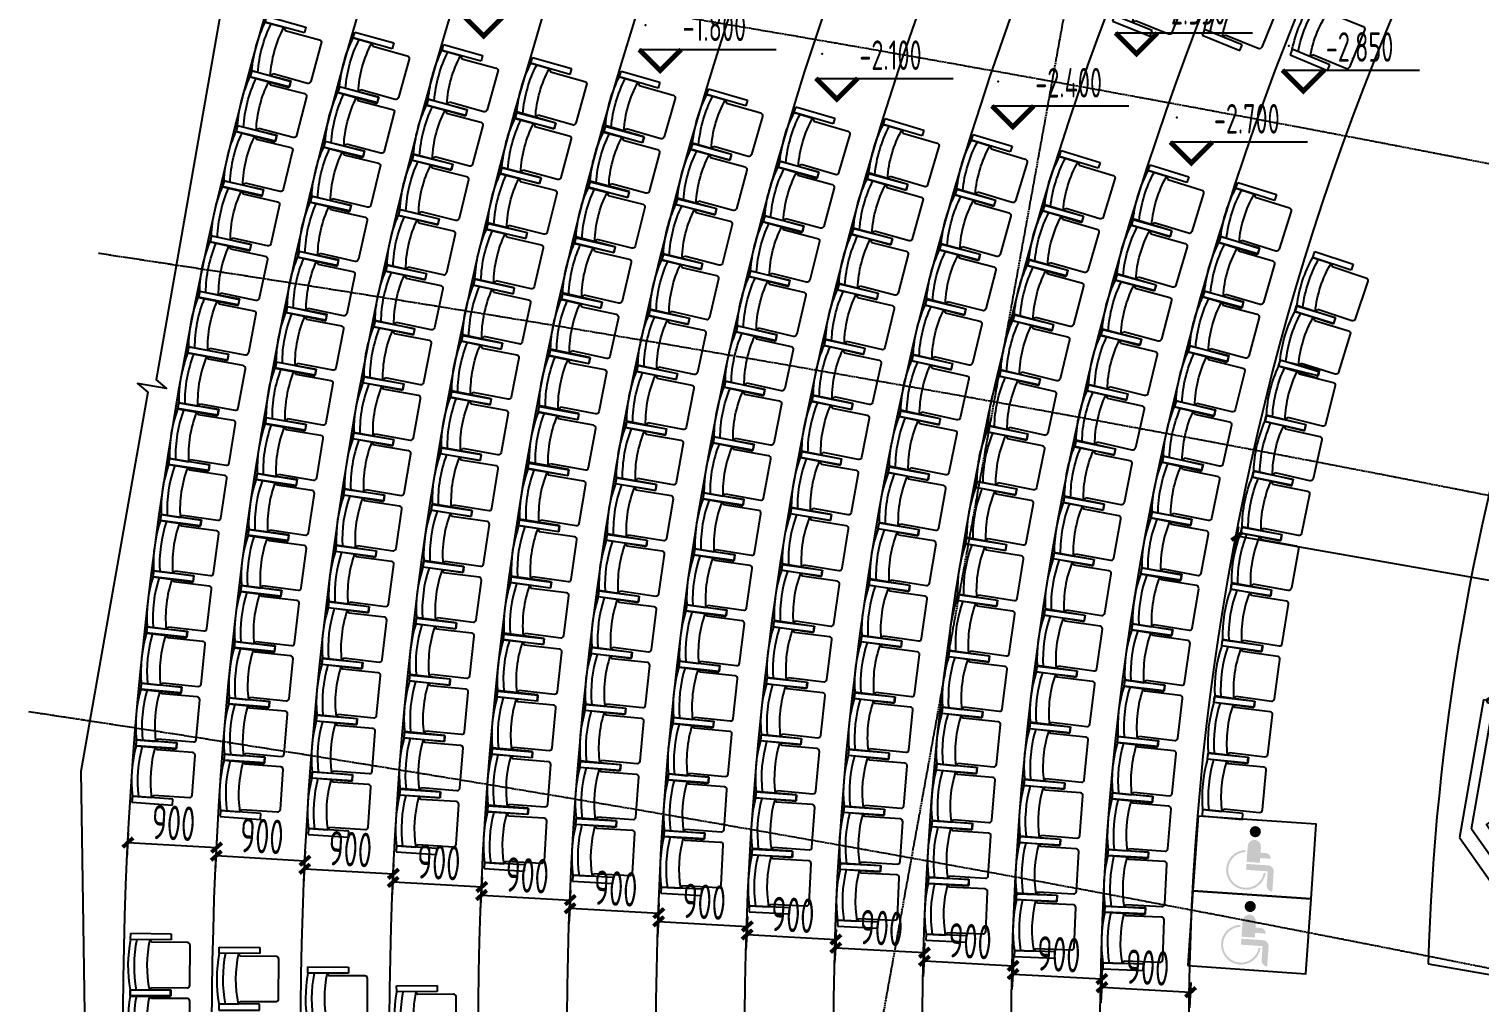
# Model space of a CAD drawing. Header units: millimetres. Extents: x 11639278 to 23698211, y -13072636 to -5537337.
# Drawn here: x 11766045 to 11780736, y -6325195 to -6315332 of the extents above; entities that cross this region are included whole.
import ezdxf
from ezdxf.enums import TextEntityAlignment as Align

# ---------------------------------------------------------------- set-up
doc = ezdxf.new("R2010")
doc.units = ezdxf.units.MM
doc.header["$LTSCALE"] = 10
doc.linetypes.add('A2-RI-F1$0$CENTER', pattern=[2, 1.25, -0.25, 0.25, -0.25])
doc.linetypes.add('A2-RI-F1$0$DOTE', pattern=[2.42, 2, -0.2, 0.02, -0.2])
for name, color, linetype in [('A2-RB-F1$0$A-DIMS-100', 1, 'Continuous'), ('A2-RI-F1$0$$2$A-SYMB', 4, 'Continuous'), ('A2-RI-F1$0$123', 251, 'Continuous'), ('A2-RI-F1$0$A-GRID', 1, 'A2-RI-F1$0$CENTER'), ('A2-RI-F1$0$A-HATH-GRAY', 8, 'Continuous'), ('A2-RI-F1$0$A-STRS', 50, 'Continuous'), ('A2-RI-F1$0$an-flor-strs-trds', 1, 'Continuous')]:
    doc.layers.add(name, color=color, linetype=linetype)
doc.layers.add('A2-RI-F1$0$A-Z410-G-Vhcl', color=5, linetype='Continuous', lineweight=0)
doc.styles.add('A2-RB-F1$0$XD2008', font='hzs.shx', dxfattribs={"width": 0.7, "bigfont": 'hztxt.shx'})
doc.styles.add('A2-RI-F1$0$$0$XD2008', font='hzs.shx', dxfattribs={"width": 0.7, "bigfont": 'hztxt.shx'})
doc.dimstyles.new('A2-RB-F1$0$XD100$0', dxfattribs={"dimscale": 100, "dimtxt": 3.5, "dimasz": 1, "dimexe": 1, "dimexo": 2, "dimgap": 0.5, "dimtad": 1, "dimdec": 0, "dimdsep": 46, "dimtxsty": 'A2-RB-F1$0$XD2008', "dimblk1": 'A2-RB-F1$0$_ArchTick', "dimblk2": 'A2-RB-F1$0$_ArchTick', "dimsah": 1, "dimcen": 2.5, "dimclrt": 4, "dimaunit": 1, "dimadec": 0, "dimazin": 0, "dimtfac": 1, "dimtdec": 0, "dimtix": 1, "dimtmove": 1, "dimatfit": 3, "dimfxl": 0, "dimtolj": 1, "dimtzin": 0, "dimarcsym": 0})

# ---------------------------------------------------------------- blocks, each defined once
blk = doc.blocks.new('A2-RI-F1$0$$2$ECADI-TAG-HGHT（国标）')
at = {"color": 1}
blk.add_line((-2.12, 2.12), (11.77, 2.12), dxfattribs=at)
at = {"color": 1, "const_width": 0.5}
blk.add_lwpolyline([(-2.12, 2.12), (0, 0), (2.12, 2.12)], dxfattribs=at)
at = {"color": 1}
blk.add_point((-1.48, 4.6), dxfattribs=at)
at = {"style": 'A2-RI-F1$0$$0$XD2008', "width": 0.7}
blk.add_attdef('FL', text='', height=3, dxfattribs=at).set_placement((-2.69, 2.97), align=Align.RIGHT)
for tag, p in [('F.F.L.', (2.28, 2.97)), ('T.O.S.', (2.28, -1.1))]:
    blk.add_attdef(tag, p, '', height=3, dxfattribs=at)
blk = doc.blocks.new('A2-RI-F1$0$LEC-SEAT')
for p, q in [((-21, -0.88), (-23.25, -0.88)), ((-23.25, -0.88), (-23.25, -15.88)), ((-21, -0.88), (-21, -8.02)), ((-21, -15.88), (-21, -0.88)), ((-2.25, -0.88), (0, -0.88)), ((-2.25, -15.88), (-2.25, -0.88)), ((0, -0.88), (0, -15.88)), ((-21, -8.02), (-20, -8.74)), ((-20, -8.74), (-20, -21.94)), ((-2.25, -8.02), (-3.25, -8.74)), ((-3.25, -21.94), (-3.25, -8.74)), ((-23.25, -15.88), (-21, -15.88)), ((0, -15.88), (-2.25, -15.88)), ((-19, -22.94), (-4.25, -22.94))]:
    blk.add_line(p, q)
for centre, radius, start, end in [((-11.62, -50.6), 50.6, 79.3218, 100.6782), ((-11.62, -50.64), 48.39, 78.8293, 101.1707), ((-11.62, -50.78), 43.78, 77.6351, 102.3649), ((-19, -21.94), 1, 180, 270), ((-4.25, -21.94), 1, 270, 360)]:
    blk.add_arc(centre, radius, start, end)
blk = doc.blocks.new('A2-RI-F1$0$LECTERN')
for p, q in [((-757, 969), (-297, 1428)), ((-297, 1428), (566, 566)), ((-898, 898), (-792, 1004)), ((0, 0), (-898, 898)), ((106, 106), (-792, 1004)), ((2074, 740), (2088, 754)), ((1316, 616), (616, 616)), ((616, 566), (616, 616)), ((1316, 616), (1316, 566)), ((2103, 712), (2117, 726)), ((616, 566), (566, 566)), ((1366, 566), (1316, 566)), ((1366, 566), (1366, 106)), ((1402, 67), (1650, 316)), ((1430, 39), (1678, 287)), ((1416, 0), (0, 0)), ((106, 106), (1416, 106)), ((1416, 106), (1416, 0))]:
    blk.add_line(p, q)
for points in [[(530, 601), (177, 247), (-177, 601), (177, 955)], [(495, 636), (212, 354), (-71, 636), (212, 919)], [(2088, 754), (2117, 726)]]:
    blk.add_lwpolyline(points)
blk.add_lwpolyline([(1841, 125), (1487, 478), (1912, 903), (2265, 549)], close=True)
for centre in [(1650, 287), (1416, 53)]:
    blk.add_circle(centre, 20)
blk = doc.blocks.new('*U216')
at = {"layer": 'A2-RI-F1$0$A-Z410-G-Vhcl', "extrusion": (0, 0, -1)}
h = blk.add_hatch(color=2, dxfattribs=at)
edge = h.paths.add_edge_path()
edge.add_arc((-0.0041, 0.039), 0.0082, 0, 360)
for points in [[(-0.0139, -0.0062), (0.0056, -0.0062), (0.0056, 0.0172, 1), (-0.0139, 0.0172), (-0.0139, 0.0086), (-0.0214, 0.0086, 0.414214), (-0.0293, 0.0008), (-0.0139, 0.0008)], [(0.0086, 0.0082, -2.078418), (-0.0205, -0.0208), (-0.0235, -0.0208, 2.108884), (0.0086, 0.0112)], [(-0.0261, -0.0179), (0.0056, -0.0179), (0.0056, -0.0091), (-0.0261, -0.0091, 0.414214), (-0.0349, -0.0179), (-0.0349, -0.0472, 0.414214), (-0.0261, -0.0384)]]:
    blk.add_hatch(color=2, dxfattribs=at).paths.add_polyline_path(points)
blk = doc.blocks.new('A2-RI-F1')
at = {"layer": 'A2-RI-F1$0$A-HATH-GRAY', "ltscale": 3}
h = blk.add_hatch(color=256, dxfattribs=at)
h.paths.add_polyline_path([(11790116.1, -6326355.4), (11789336.5, -6326175.7), (11789104, -6327140.2), (11789881.8, -6327327.6)], flags=17)
h.paths.add_polyline_path([(11784982.1, -6317845.9), (11785569.2, -6317969.7), (11785693, -6317382.6), (11785105.9, -6317258.8)])
h.paths.add_polyline_path([(11783331.6, -6325673.8), (11783918.7, -6325797.6), (11784042.5, -6325210.5), (11783455.4, -6325086.7)], flags=17)
h.paths.add_polyline_path([(11787539, -6310566.1), (11786168.8, -6310278.7), (11785797.4, -6312040), (11787167.6, -6312327.3)])
h.paths.add_polyline_path([(11778410.6, -6308757.4), (11777032.7, -6308509.6), (11776712.1, -6310280.8), (11778090, -6310528.7)])
h.paths.add_polyline_path([(11790242.4, -6324537.3), (11791465.1, -6319482.9), (11790976.8, -6319370.3), (11791211.1, -6318398.1), (11791992.6, -6318578.3), (11790534.7, -6324604.7)])
edge = h.paths.add_edge_path()
edge.add_arc((11715428.7, -6654719.3), 328248, 79.92266, 81.006748, ccw=False)
edge.add_line((11772864.6, -6331535.4), (11773061.2, -6330451.8))
edge.add_line((11773061.2, -6330451.8), (11774438.4, -6330701.1))
edge.add_line((11774438.4, -6330701.1), (11774242.2, -6331784.8))
edge.add_arc((11720000.7, -6627501.2), 300649.9, 78.227483, 79.606099, ccw=False)
edge.add_line((11781341.2, -6333175.4), (11781568.3, -6332098.4))
edge.add_line((11781568.3, -6332098.4), (11782938.3, -6332386.6))
edge.add_line((11782938.3, -6332386.6), (11782711.1, -6333464.2))
edge.add_arc((11720000.7, -6627501.2), 300649.9, 77.058508, 77.96068, ccw=False)
edge.add_line((11787333, -6334488.1), (11787450.2, -6334001.9))
edge.add_line((11787450.2, -6334001.9), (11788229.8, -6334181.6))
edge.add_line((11788229.8, -6334181.6), (11788112.6, -6334667.8))
edge.add_line((11788112.6, -6334667.8), (11791758.2, -6335546.5))
edge.add_line((11791758.2, -6335546.5), (11791875.3, -6335060.4))
edge.add_line((11791875.3, -6335060.4), (11792167.7, -6335127.8))
edge.add_line((11792167.7, -6335127.8), (11793115.1, -6331197))
edge.add_line((11793115.1, -6331197), (11789518.1, -6330330))
edge.add_line((11789518.1, -6330330), (11789588.4, -6330038.4))
edge.add_line((11789588.4, -6330038.4), (11792893.8, -6330835))
edge.add_line((11792893.8, -6330835), (11793527.3, -6328206.6))
edge.add_line((11793527.3, -6328206.6), (11790222, -6327409.9))
edge.add_line((11790222, -6327409.9), (11790291.8, -6327117.9))
edge.add_line((11790291.8, -6327117.9), (11793598.8, -6327909))
edge.add_line((11793598.8, -6327909), (11793761.6, -6327234.3))
edge.add_line((11793761.6, -6327234.3), (11794248.9, -6327346.7))
edge.add_line((11794248.9, -6327346.7), (11795889.1, -6320541.5))
edge.add_line((11795889.1, -6320541.5), (11795401.9, -6320429.1))
edge.add_line((11795401.9, -6320429.1), (11795636.3, -6319457))
edge.add_line((11795636.3, -6319457), (11796415.8, -6319636.6))
edge.add_line((11796415.8, -6319636.6), (11794305.1, -6328393.8))
edge.add_line((11794305.1, -6328393.8), (11793818.9, -6328277.1))
edge.add_line((11793818.9, -6328277.1), (11793208.8, -6330808.1))
edge.add_line((11793208.8, -6330808.1), (11793694.9, -6330925.3))
edge.add_line((11793694.9, -6330925.3), (11792418.7, -6336220))
edge.add_arc((11720132.3, -6626770.2), 299407.2, 76.028942, 81.04324)
edge.add_line((11766746.8, -6331013.8), (11766739.8, -6330506.7))
at = {"layer": 'A2-RI-F1$0$123', "linetype": 'Continuous'}
for points in [[(11777837.5, -6324068.8), (11779034.7, -6324150.6), (11779086.6, -6323392.4), (11777889.4, -6323310.5)], [(11777785.7, -6324827), (11778982.9, -6324908.8), (11779034.7, -6324150.6), (11777837.5, -6324068.8)]]:
    blk.add_lwpolyline(points, close=True, dxfattribs=at)
at = {"layer": 'A2-RI-F1$0$A-GRID', "linetype": 'A2-RI-F1$0$DOTE'}
blk.add_line((11773366.6, -6332692.5), (11778097.4, -6306557.9), dxfattribs=at)
for radius, end in [(316700, 81.421101), (313400, 81.421482), (308700, 81.422039)]:
    blk.add_arc((11720000.6, -6627501.3), radius, 75.589285, end, dxfattribs=at)
at = {"layer": 'A2-RI-F1$0$A-STRS'}
blk.add_line((11780220, -6324808.3), (11781206.4, -6324979.2), dxfattribs=at)
for centre, radius, start, end in [((11804395.4, -6325469.5), 37400, 154.61408, 185.49866), ((11804395.4, -6325469.5), 36500, 154.28194, 185.83696), ((11804395.4, -6325469.5), 35600, 153.93251, 186.1929), ((11804395.4, -6325469.5), 34700, 153.56438, 186.5679), ((11804395.4, -6325469.5), 33800, 153.17599, 186.96356), ((11804395.4, -6325469.5), 32900, 152.76561, 187.38166), ((11804395.4, -6325469.5), 32000, 152.33128, 187.82419), ((11804395.4, -6325469.5), 31100, 151.87082, 188.29338), ((11804395.4, -6325469.5), 30200, 151.38176, 188.79177), ((11804395.4, -6325469.5), 29300, 150.86129, 189.32221), ((11804395.4, -6325469.5), 28400, 150.30625, 189.88795), ((11804395.4, -6325469.5), 27500, 149.71301, 190.4927), ((11804395.4, -6325469.5), 26600, 149.07739, 191.14075), ((11804381.9, -6325530), 24172.7, 162.11787, 178.28933)]:
    blk.add_arc(centre, radius, start, end, dxfattribs=at)
at = {"layer": 'A2-RI-F1$0$an-flor-strs-trds'}
for points in [[(11768030.6, -6314917), (11767333, -6318887.5), (11767439.1, -6318976.6), (11767143.6, -6318924.4), (11767249.7, -6319013.5), (11766569.5, -6322858.7)], [(11766569.5, -6322858.7), (11766632.6, -6327084.2), (11766513.6, -6327155.3), (11766813.6, -6327150.8), (11766694.6, -6327221.9), (11766746.8, -6331013.8)]]:
    blk.add_lwpolyline(points, dxfattribs=at)
at = {"layer": 'A2-RI-F1$0$$2$A-SYMB', "xscale": 99.99999999989086, "yscale": 99.99999999989086, "zscale": 99.99999999989086}
for p, values in [((11770651, -6315402.4), {'F.F.L.': '-1.500'}), ((11777264.9, -6315584.2), {'F.F.L.': '-2.550'}), ((11772438.8, -6315752.5), {'F.F.L.': '-1.800'}), ((11778956.1, -6315961.7), {'F.F.L.': '-2.850'}), ((11774229.9, -6316044.6), {'F.F.L.': '-2.100'}), ((11776012.5, -6316323.9), {'F.F.L.': '-2.400'}), ((11777822, -6316689.6), {'F.F.L.': '-2.700'})]:
    blk.add_blockref('A2-RI-F1$0$$2$ECADI-TAG-HGHT（国标）', p, dxfattribs=at).add_auto_attribs(values)
at = {"layer": 'A2-RI-F1$0$123', "linetype": 'Continuous'}
for p, xscale, yscale, zscale, rotation in [((11776999.1, -6315245.2), -27.37254901955424, 27.37254901975393, 27.37254901960838, 68.34774994381156), ((11777909.8, -6315387), -27.3725490197295, 27.37254901975393, 27.37254901960838, 67.93274994428982), ((11778799.1, -6315586), -27.372549019256, 27.37254901975393, 27.37254901960838, 67.61774994511389), ((11768263.2, -6315810.8), -27.37254901954879, 27.37254901975393, 27.37254901960838, 74.6407288556739), ((11769152.2, -6315970.7), -27.37254901932145, 27.37254901975393, 27.37254901960838, 74.51072885791223), ((11770050.8, -6316095.5), -27.37254901963205, 27.37254901975393, 27.37254901960838, 74.31572885882095), ((11770948.1, -6316226.3), -27.37254901979172, 27.37254901975393, 27.37254901960838, 74.12072885795946), ((11768119.2, -6316366.9), -27.3725490196524, 27.37254901975393, 27.37254901960838, 75.52072885743371), ((11771844.2, -6316363.2), -27.3725490194348, 27.37254901975393, 27.37254901960838, 73.92572885718944), ((11769007.3, -6316525.4), -27.37254901929507, 27.37254901975393, 27.37254901960838, 75.41072885748919), ((11772728.8, -6316541.9), -27.3725490193213, 27.37254901975393, 27.37254901960838, 73.79572885764225), ((11769903.1, -6316654.2), -27.37254901978162, 27.37254901975396, 27.37254901960838, 75.24572885643902), ((11773612.3, -6316724.6), -27.37254901928386, 27.37254901975393, 27.37254901960838, 73.66572885838414), ((11770798, -6316788), -27.37254902014275, 27.37254901975393, 27.37254901960838, 75.08072885578943), ((11774514.4, -6316843.5), -27.37254901955988, 27.37254901975393, 27.37254901960838, 73.40572885674648), ((11767983.6, -6316925.1), -27.37254901971072, 27.37254901975393, 27.37254901960838, 76.40072885543876), ((11771691.7, -6316927), -27.37254901935396, 27.37254901975393, 27.37254901960838, 74.91572885791977), ((11775405.2, -6317003.2), -27.37254901949298, 27.37254901975393, 27.37254901960838, 73.2107288570663), ((11768871.2, -6317082.4), -27.3725490198746, 27.37254901975393, 27.37254901960838, 76.31072885545719), ((11772576.3, -6317101.5), -27.3725490202031, 27.37254901975393, 27.37254901960838, 74.8057288553806), ((11776295.2, -6317166.5), -27.3725490194489, 27.37254901975393, 27.37254901960838, 73.01072885679808), ((11769764.6, -6317215.2), -27.37254901942713, 27.37254901975393, 27.37254901960838, 76.17572885776566), ((11770657.2, -6317352.2), -27.37254901980562, 27.37254901975393, 27.37254901960838, 76.04072885579123), ((11773460.1, -6317279.4), -27.37254901904345, 27.37254901975393, 27.37254901960838, 74.69572885792917), ((11777191.5, -6317309.7), -27.3725490194193, 27.37254901975393, 27.37254901960838, 72.75572885676378), ((11767856.7, -6317485.4), -27.37254901952191, 27.37254901975393, 27.37254901960838, 77.28072885529497), ((11771549, -6317493.3), -27.3725490196643, 27.37254901975393, 27.37254901960838, 75.90572885845405), ((11774358.6, -6317403), -27.37254901986921, 27.37254901975393, 27.37254901960838, 74.47572885820688), ((11778077.6, -6317488.3), -27.37254901965203, 27.37254901975393, 27.37254901960838, 72.56072885737315), ((11768743.8, -6317641.4), -27.37254901938973, 27.37254901975393, 27.37254901960838, 77.2107288568714), ((11775248, -6317561.3), -27.37254901921189, 27.37254901975393, 27.37254901960838, 74.3107288565922), ((11769635.2, -6317778.4), -27.37254901960057, 27.37254901975393, 27.37254901960838, 77.10572885546016), ((11772433.8, -6317663.7), -27.37254901989692, 27.37254901975393, 27.37254901960838, 75.81572885691342), ((11776136.9, -6317722.3), -27.37254901962532, 27.37254901975393, 27.37254901960838, 74.14072885708583), ((11770526, -6317918.6), -27.37254901958627, 27.37254901975393, 27.37254901960838, 77.00072885644644), ((11773317.9, -6317836.8), -27.37254901934509, 27.37254901975393, 27.37254901960838, 75.72572885844025), ((11777030.6, -6317866.9), -27.3725490194348, 27.37254901975393, 27.37254901960838, 73.92572885718944), ((11767738.4, -6318047.5), -27.37254902007202, 27.37254901975393, 27.37254901960838, 78.16072885619057), ((11771416.1, -6318062), -27.37254901934582, 27.37254901975393, 27.37254901960838, 76.8957288552431), ((11774213.2, -6317965.3), -27.37254901928071, 27.37254901975403, 27.37254901960838, 75.54572885715089), ((11777916.3, -6318041.2), -27.37254901929908, 27.37254901975393, 27.37254901960838, 73.76072885833497), ((11768625.3, -6318202.4), -27.37254901990897, 27.37254901975395, 27.37254901960838, 78.11072885551872), ((11772301.1, -6318228.3), -27.37254902007396, 27.37254901975393, 27.37254901960838, 76.82572885611788), ((11775101.5, -6318122.3), -27.37254901929507, 27.37254901975393, 27.37254901960838, 75.41072885748919), ((11778849.1, -6318185.4), -27.3725490195281, 27.37254901975393, 27.37254901960838, 71.74478752705755), ((11769514.9, -6318343.6), -27.37254901972012, 27.37254901975393, 27.37254901960838, 78.0357288562937), ((11775989.6, -6318281), -27.37254902010995, 27.37254901975393, 27.37254901960838, 75.27072885615829), ((11770404.2, -6318487.1), -27.37254901930537, 27.37254901975393, 27.37254901960838, 77.96072885722307), ((11773185.7, -6318396.7), -27.37254902021417, 27.37254901975393, 27.37254901960838, 76.75572885564252), ((11774078.3, -6318530.2), -27.37254901979282, 27.37254901975393, 27.37254901960838, 76.61572885775814), ((11776881.1, -6318427.2), -27.37254901987575, 27.37254901975393, 27.37254901960838, 75.09572885728953), ((11767628.7, -6318611.3), -27.37254901927156, 27.37254901975393, 27.37254901960838, 79.0407288561224), ((11771293, -6318632.9), -27.37254901993499, 27.37254901975393, 27.37254901960838, 77.88572885791666), ((11777766.5, -6318597.4), -27.37254902020036, 27.37254901975393, 27.37254901960838, 74.96072885571348), ((11768515.5, -6318765.1), -27.3725490195956, 27.3725490197539, 27.37254901960838, 79.01072885549424), ((11772178.5, -6318795.1), -27.37254901993724, 27.37254901975385, 27.37254901960838, 77.83572885635984), ((11774965.9, -6318686.1), -27.37254901952485, 27.37254901975393, 27.37254901960838, 76.51072885612466), ((11778679.2, -6318739.8), -27.37254901929331, 27.37254901975393, 27.37254901960838, 72.99478752629491), ((11769403.9, -6318910.6), -27.3725490197234, 27.37254901975393, 27.37254901960838, 78.96572885777643), ((11773063.6, -6318958.9), -27.3725490196323, 27.37254901975393, 27.37254901960838, 77.78572885795909), ((11775853.4, -6318842.6), -27.37254901971072, 27.37254901975393, 27.37254901960838, 76.40072885543876), ((11770292, -6319057.6), -27.37254901993796, 27.37254901975393, 27.37254901960838, 78.92072885614623), ((11773954, -6319097.6), -27.37254901979223, 27.37254901975393, 27.37254901960838, 77.68572885869938), ((11776743, -6318990.5), -27.37254901947077, 27.37254901975393, 27.37254901960838, 76.26572885541086), ((11767640.1, -6318550.4), 27.37254902002561, 27.37254902002561, 27.37254902002561, 79.73221750703463), ((11771179.8, -6319205.9), -27.37254901976645, 27.37254901975396, 27.37254901960838, 78.8757288584047), ((11774841.1, -6319252.3), -27.37254901973754, 27.37254901975393, 27.37254901960838, 77.61072885641383), ((11777628.4, -6319156.6), -27.37254901965833, 27.37254901975393, 27.37254901960838, 76.16072885621703), ((11768414.6, -6319329.5), -27.37254902014058, 27.37254901975393, 27.37254901960838, 79.91072885571803), ((11772065.8, -6319364), -27.37254902016108, 27.37254901975393, 27.37254901960838, 78.84572885528193), ((11775728.3, -6319406.8), -27.3725490196444, 27.37254901975393, 27.37254901960838, 77.53072885865231), ((11778544.8, -6319300.3), -27.37254901960318, 27.37254901975394, 27.37254901960838, 75.98572885843556), ((11769414.7, -6318853.1), 27.37254901960584, 27.37254901960584, 27.37254901960584, 79.70721750855954), ((11772951.6, -6319523.1), -27.37254901952916, 27.37254901975393, 27.37254901960838, 78.81572885813803), ((11776616.5, -6319556.5), -27.37254901979119, 27.37254901975393, 27.37254901960838, 77.43572885620262), ((11770189.3, -6319629.8), -27.37254901975249, 27.37254901975393, 27.37254901960838, 79.88072885632134), ((11773840.3, -6319667.2), -27.3725490190268, 27.37254901975393, 27.37254901960838, 78.75572885842308), ((11767538.2, -6319115.7), 27.37254901929362, 27.37254901929362, 27.37254901929362, 80.61221750490867), ((11771189.6, -6319154.4), 27.37254901974675, 27.37254901974675, 27.37254901974675, 79.67721750672472), ((11774727.2, -6319820.8), -27.37254901987226, 27.37254901975393, 27.37254901960838, 78.71072885701385), ((11777502.1, -6319718.5), -27.3725490201377, 27.37254901975393, 27.37254901960838, 77.36072885595105), ((11768425.3, -6319267.3), 27.37254901969704, 27.37254901969704, 27.37254901969704, 80.62221750757426), ((11771963.2, -6319934.9), -27.37254901965932, 27.37254901975393, 27.37254901960838, 79.85572885767539), ((11775614.3, -6319973.3), -27.37254901994022, 27.37254901975393, 27.37254901960838, 78.66072885581127), ((11778416.4, -6319865.7), -27.37254902005467, 27.37254901975393, 27.37254901960838, 77.23572885594686), ((11769311.9, -6319421.7), 27.37254902000422, 27.37254902000422, 27.37254902000422, 80.63721750656192), ((11772963.1, -6319463.1), 27.37254901939065, 27.37254901939065, 27.37254901939065, 79.65721750815908), ((11776501.5, -6320124.9), -27.37254901936101, 27.37254901975393, 27.37254901960838, 78.60572885722674), ((11770198.6, -6319575.6), 27.37254901989601, 27.37254901989601, 27.37254901989601, 80.65221750596365), ((11773737.3, -6320238.7), -27.37254901949657, 27.37254901975393, 27.37254901960838, 79.82572885703978), ((11777387.6, -6320283), -27.37254901975407, 27.37254901975393, 27.37254901960838, 78.56072885802462), ((11767445, -6319682.5), 27.37254901925114, 27.37254901925114, 27.37254901925114, 81.49221750589318), ((11771085.4, -6319729.1), 27.37254901937274, 27.37254901937274, 27.37254901937274, 80.66721750680819), ((11774737.8, -6319765.2), 27.37254901980276, 27.37254901980276, 27.37254901980276, 79.6222175083695), ((11778300.4, -6320433.7), -27.3725490200771, 27.37254901975393, 27.37254901960838, 78.48572885530437), ((11768332.3, -6319833.1), 27.37254902003113, 27.37254902003113, 27.37254902003113, 81.52221750568025), ((11771972.8, -6319879.2), 27.37254901954197, 27.37254901954197, 27.37254901954197, 80.67721750849897), ((11775625.3, -6319915.8), 27.37254901941455, 27.37254901941455, 27.37254901941455, 79.60221750761768), ((11769218.4, -6319992), 27.37254901940321, 27.37254901940321, 27.37254901940321, 81.56721750866166), ((11772860.2, -6320029.1), 27.37254901938678, 27.37254901938678, 27.37254901938678, 80.68721750803232), ((11776512.2, -6320069.5), 27.37254901961749, 27.37254901961749, 27.37254901961749, 79.58721750507536), ((11767360.4, -6320250.7), 27.37254902010172, 27.37254902010172, 27.37254902010172, 82.37221750538461), ((11770104.7, -6320149.4), 27.37254901994731, 27.37254901994731, 27.37254901994731, 81.61221750662901), ((11773746.7, -6320183.9), 27.37254901963877, 27.37254901963877, 27.37254901963877, 80.70721750632391), ((11777399, -6320223.6), 27.37254901973242, 27.37254901973242, 27.37254901973242, 79.57221750629421), ((11768248.2, -6320400.3), 27.3725490193629, 27.3725490193629, 27.3725490193629, 82.42221750867513), ((11770991.2, -6320305.5), 27.37254901933872, 27.37254901933872, 27.37254901933872, 81.65721750691533), ((11774633.8, -6320335.6), 27.37254902012749, 27.37254902012749, 27.37254902012749, 80.72221750500347), ((11778196.7, -6321004.2), -27.37254901979926, 27.37254901975393, 27.37254901960838, 79.73572885812287), ((11771879.3, -6320451.6), 27.37254901999192, 27.37254901999192, 27.37254901999192, 81.68721750686144), ((11775520.5, -6320489.3), 27.37254901904102, 27.37254901904102, 27.37254901904102, 80.74221750836533), ((11769134.1, -6320563.6), 27.37254901920956, 27.37254901920956, 27.37254901920956, 82.49721750746268), ((11772767.5, -6320596.8), 27.37254901964427, 27.37254901964427, 27.37254901964427, 81.7172175085477), ((11776407.8, -6320640), 27.37254901966074, 27.37254901966074, 27.37254901966074, 80.75721750514519), ((11767284.7, -6320820.1), 27.37254901920979, 27.37254901920979, 27.37254901920979, 83.25221750585366), ((11770020.4, -6320724.7), 27.37254901958908, 27.37254901958908, 27.37254901958908, 82.57221750674375), ((11773653.3, -6320757.2), 27.3725490198222, 27.3725490198222, 27.3725490198222, 81.77721750788488), ((11777295.1, -6320790.2), 27.3725490192494, 27.3725490192494, 27.3725490192494, 80.77221750640425), ((11768173.1, -6320968.7), 27.3725490190973, 27.3725490190973, 27.3725490190973, 83.32221750834465), ((11770907, -6320883.4), 27.37254902017642, 27.37254902017642, 27.37254902017642, 82.64721750517444), ((11774540.7, -6320907.9), 27.37254902000558, 27.37254902000558, 27.37254902000558, 81.82221750746112), ((11778206.3, -6320948.4), 27.37254901988806, 27.37254901988806, 27.37254901988806, 80.79721750711762), ((11769059.1, -6321136.6), 27.37254902006782, 27.37254902006782, 27.37254902006782, 83.42721750540332), ((11771795.9, -6321025.5), 27.37254901997284, 27.37254901997284, 27.37254901997284, 82.69721750795196), ((11775427.9, -6321059.7), 27.37254901986237, 27.37254901986237, 27.37254901986237, 81.87221750555805), ((11772685, -6321166.1), 27.37254901990425, 27.37254901990425, 27.37254901990425, 82.74721750858455), ((11776315, -6321212.5), 27.37254901986983, 27.37254901986983, 27.37254901986983, 81.92721750504157), ((11767217.6, -6321390.6), 27.37254901986788, 27.37254901986788, 27.37254901986788, 84.13221750565374), ((11769945.7, -6321301.3), 27.372549019313, 27.372549019313, 27.372549019313, 83.53221750492811), ((11773570.7, -6321332.1), 27.37254901987672, 27.37254901987672, 27.37254901987672, 82.8472175062893), ((11777203, -6321358.7), 27.37254901928594, 27.37254901928594, 27.37254901928594, 81.97221750543227), ((11768106.9, -6321538.2), 27.37254901923233, 27.37254901923233, 27.37254901923233, 84.22221750772407), ((11770832.7, -6321462.7), 27.37254901922012, 27.37254901922012, 27.37254901922012, 83.63721750694557), ((11774458.6, -6321481.9), 27.37254901980709, 27.37254901980709, 27.37254901980709, 82.92221750790448), ((11778113.9, -6321520.8), 27.37254901997809, 27.37254901997809, 27.37254901997809, 82.04721750629872), ((11768993.5, -6321710.7), 27.37254901935727, 27.37254901935727, 27.37254901935727, 84.35721750487342), ((11771722.6, -6321600.9), 27.372549019113, 27.372549019113, 27.372549019113, 83.70721750759428), ((11772612.8, -6321736.9), 27.37254901951987, 27.37254901951987, 27.37254901951987, 83.77721750731783), ((11775346.6, -6321631.8), 27.37254901936095, 27.37254901936095, 27.37254901936095, 83.00221750795761), ((11769880.7, -6321879), 27.3725490194126, 27.3725490194126, 27.3725490194126, 84.49221750643794), ((11776233.9, -6321786.7), 27.37254901960714, 27.37254901960714, 27.37254901960714, 83.09721750658699), ((11767159.4, -6321962.1), 27.37254901945838, 27.37254901945838, 27.37254901945838, 85.01221750588176), ((11773498.8, -6321908.4), 27.37254901926173, 27.37254901926173, 27.37254901926173, 83.91721750558405), ((11777122.9, -6321929.1), 27.37254901979077, 27.37254901979077, 27.37254901979077, 83.17221750858604), ((11768049.6, -6322108.6), 27.37254901988559, 27.37254901988559, 27.37254901988559, 85.1222175060651), ((11770768.5, -6322043.2), 27.37254902003217, 27.37254902003217, 27.37254902003217, 84.6272175059589), ((11771659.5, -6322177.4), 27.37254901961654, 27.37254901961654, 27.37254901961654, 84.7172175075363), ((11774387.6, -6322057.3), 27.37254902004784, 27.37254902004784, 27.37254902004784, 84.02221750628179), ((11778034, -6322095.1), 27.37254901942263, 27.37254901942263, 27.37254901942263, 83.2972175068841), ((11768937.1, -6322285.8), 27.37254901956056, 27.37254901956056, 27.37254901956056, 85.2872175085309), ((11772550.8, -6322308.8), 27.37254901971432, 27.37254901971432, 27.37254901971432, 84.8072175073168), ((11775276.5, -6322205.5), 27.37254901986788, 27.37254901986788, 27.37254901986788, 84.13221750565374), ((11769825.4, -6322457.8), 27.3725490193067, 27.3725490193067, 27.3725490193067, 85.45221750636398), ((11776164.6, -6322362.5), 27.37254901986216, 27.37254901986216, 27.37254901986216, 84.26721750739439), ((11767109.9, -6322534.4), 27.37254901927596, 27.37254901927596, 27.37254901927596, 85.8922175069843), ((11773437.7, -6322486), 27.37254901965972, 27.37254901965972, 27.37254901965972, 84.98721750851277), ((11777054.7, -6322501), 27.37254901927885, 27.37254901927885, 27.37254901927885, 84.37221750841904), ((11768001.3, -6322680), 27.3725490199155, 27.3725490199155, 27.3725490199155, 86.02221750658046), ((11770714.3, -6322624.7), 27.37254901946215, 27.37254901946215, 27.37254901946215, 85.61721750675068), ((11771606.5, -6322754.9), 27.37254901940768, 27.37254901940768, 27.37254901940768, 85.72721750666736), ((11774327.6, -6322634), 27.37254901988559, 27.37254901988559, 27.37254901988559, 85.1222175060651), ((11777966.7, -6322670.9), 27.3725490192882, 27.3725490192882, 27.3725490192882, 84.54721750576462), ((11768890.1, -6322861.7), 27.37254901971727, 27.37254901971727, 27.37254901971727, 86.21721750763737), ((11772499.1, -6322881.7), 27.37254901975654, 27.37254901975654, 27.37254901975654, 85.83721750811829), ((11775217.8, -6322780.3), 27.37254901953041, 27.37254901953041, 27.37254901953041, 85.26221750670736), ((11769779.8, -6323037.4), 27.37254901932975, 27.37254901932975, 27.37254901932975, 86.4122175084614), ((11776107, -6322939.6), 27.37254901951313, 27.37254901951313, 27.37254901951313, 85.43721750490852), ((11773387.4, -6323064.6), 27.37254901990084, 27.37254901990084, 27.37254901990084, 86.05721750694923), ((11776998.6, -6323074.3), 27.37254901965207, 27.37254901965207, 27.37254901965207, 85.57221750671651), ((11770670.2, -6323207), 27.3725490192884, 27.3725490192884, 27.3725490192884, 86.6072175057041), ((11771563.8, -6323333.3), 27.37254901929924, 27.37254901929924, 27.37254901929924, 86.73721750703933), ((11774278.7, -6323211.8), 27.37254901966405, 27.37254901966405, 27.37254901966405, 86.22221750672787), ((11772457.8, -6323455.5), 27.37254901921894, 27.37254901921894, 27.37254901921894, 86.86721750511389), ((11775170.5, -6323356.3), 27.37254901991568, 27.37254901991568, 27.37254901991568, 86.39221750536841), ((11773347.9, -6323644.1), 27.37254901917587, 27.37254901917587, 27.37254901917587, 87.12721750541871), ((11776061.3, -6323517.7), 27.3725490192884, 27.3725490192884, 27.3725490192884, 86.6072175057041), ((11774240.9, -6323790.3), 27.37254901948791, 27.37254901948791, 27.37254901948791, 87.32221750670062), ((11776954.4, -6323648.5), 27.37254901954902, 27.37254901954902, 27.37254901954902, 86.77221750558402), ((11775134.5, -6323933), 27.37254902008975, 27.37254902008975, 27.37254902008975, 87.52221750568756), ((11776027.3, -6324096.7), 27.37254901943408, 27.37254901943408, 27.37254901943408, 87.77721750547397), ((11776922.3, -6324223.6), 27.37254901960372, 27.37254901960372, 27.37254901960372, 87.97221750860363), ((11767051.1, -6324498.6), 27.37254901986344, 27.37254901986344, 27.37254901986344, 89.41221750842101), ((11767949, -6324640.1), 27.37254901964785, 27.37254901964785, 27.37254901964785, 89.622217507049), ((11768846.8, -6324840.3), 27.37254901957555, 27.37254901957555, 27.37254901957555, 89.93721750506384), ((11767045.7, -6325073), 27.37254901920978, 27.37254901920978, 27.37254901920978, 90.29221750765845), ((11769745.7, -6325030.6), 27.37254901972424, 27.37254901972424, 27.37254901972424, 90.25221750808404)]:
    blk.add_blockref('A2-RI-F1$0$LEC-SEAT', p, dxfattribs=dict(at, xscale=xscale, yscale=yscale, zscale=zscale, rotation=rotation))
at = {"layer": 'A2-RI-F1$0$123', "linetype": 'Continuous', "xscale": -1, "rotation": 260.1220951199134}
blk.add_blockref('A2-RI-F1$0$LECTERN', (11780537.9, -6323527.1), dxfattribs=at)
at = {"layer": 'A2-RI-F1$0$A-Z410-G-Vhcl', "color": 2, "extrusion": (3.78016e-42, 5.53056e-41, -1), "xscale": -6898.552177697647, "yscale": 6898.552177847363, "zscale": 6898.552177799478, "rotation": 3.857150721154286}
for p in [(-11778423.6, -6323735.4), (-11778371.8, -6324493.7)]:
    blk.add_blockref('*U216', p, dxfattribs=at)
blk = doc.blocks.new('A2-RB-F1$0$_ArchTick')
at = {"color": 0, "linetype": 'ByBlock', "const_width": 0.4}
blk.add_lwpolyline([(-0.5, -0.5), (0.5, 0.5)], dxfattribs=at)
blk = doc.blocks.new('*D1104')
at = {"layer": 'A2-RB-F1$0$A-DIMS-100', "color": 0, "lineweight": -2, "transparency": 16777216}
for p, q in [((11767038, -6323737), (11767053, -6323479)), ((11767047, -6323579), (11767946, -6323630)), ((11767937, -6323787), (11767951, -6323530))]:
    blk.add_line(p, q, dxfattribs=at)
at = {"layer": 'Defpoints', "color": 0, "transparency": 16777216}
for p in [(11767946, -6323630), (11767027, -6323936), (11767925, -6323987)]:
    blk.add_point(p, dxfattribs=at)
at = {"layer": 'A2-RB-F1$0$A-DIMS-100', "color": 0, "lineweight": -2, "transparency": 16777216, "xscale": 100, "yscale": 100, "zscale": 100}
for p, rotation in [((11767047, -6323579), 176.7682777350981), ((11767946, -6323630), 356.7682777350981)]:
    blk.add_blockref('A2-RB-F1$0$_ArchTick', p, dxfattribs=dict(at, rotation=rotation))
at = {"layer": 'A2-RB-F1$0$A-DIMS-100', "color": 4, "transparency": 16777216, "insert": (11767509, -6323380), "char_height": 350, "attachment_point": 5, "rotation": 356.7683, "style": 'A2-RB-F1$0$XD2008'}
blk.add_mtext('\\A1;900', dxfattribs=at)
blk = doc.blocks.new('*D1105')
at = {"layer": 'A2-RB-F1$0$A-DIMS-100', "color": 0, "lineweight": -2, "transparency": 16777216}
for p, q in [((11767934, -6323870), (11767948, -6323612)), ((11767942, -6323712), (11768841, -6323763)), ((11768832, -6323920), (11768847, -6323663))]:
    blk.add_line(p, q, dxfattribs=at)
at = {"layer": 'Defpoints', "color": 0, "transparency": 16777216}
for p in [(11768841, -6323763), (11767922, -6324069), (11768821, -6324120)]:
    blk.add_point(p, dxfattribs=at)
at = {"layer": 'A2-RB-F1$0$A-DIMS-100', "color": 0, "lineweight": -2, "transparency": 16777216, "xscale": 100, "yscale": 100, "zscale": 100}
for p, rotation in [((11767942, -6323712), 176.7682777350981), ((11768841, -6323763), 356.7682777350981)]:
    blk.add_blockref('A2-RB-F1$0$_ArchTick', p, dxfattribs=dict(at, rotation=rotation))
at = {"layer": 'A2-RB-F1$0$A-DIMS-100', "color": 4, "transparency": 16777216, "insert": (11768404, -6323513), "char_height": 350, "attachment_point": 5, "rotation": 356.7683, "style": 'A2-RB-F1$0$XD2008'}
blk.add_mtext('\\A1;900', dxfattribs=at)
blk = doc.blocks.new('*D1106')
at = {"layer": 'A2-RB-F1$0$A-DIMS-100', "color": 0, "lineweight": -2, "transparency": 16777216}
for p, q in [((11768829, -6324003), (11768844, -6323745)), ((11768838, -6323845), (11769737, -6323896)), ((11769728, -6324054), (11769742, -6323796))]:
    blk.add_line(p, q, dxfattribs=at)
at = {"layer": 'Defpoints', "color": 0, "transparency": 16777216}
for p in [(11769737, -6323896), (11768818, -6324202), (11769717, -6324253)]:
    blk.add_point(p, dxfattribs=at)
at = {"layer": 'A2-RB-F1$0$A-DIMS-100', "color": 0, "lineweight": -2, "transparency": 16777216, "xscale": 100, "yscale": 100, "zscale": 100}
for p, rotation in [((11768838, -6323845), 176.7682777350981), ((11769737, -6323896), 356.7682777350981)]:
    blk.add_blockref('A2-RB-F1$0$_ArchTick', p, dxfattribs=dict(at, rotation=rotation))
at = {"layer": 'A2-RB-F1$0$A-DIMS-100', "color": 4, "transparency": 16777216, "insert": (11769300, -6323646), "char_height": 350, "attachment_point": 5, "rotation": 356.7683, "style": 'A2-RB-F1$0$XD2008'}
blk.add_mtext('\\A1;900', dxfattribs=at)
blk = doc.blocks.new('*D1107')
at = {"layer": 'A2-RB-F1$0$A-DIMS-100', "color": 0, "lineweight": -2, "transparency": 16777216}
for p, q in [((11769725, -6324136), (11769740, -6323878)), ((11770624, -6324187), (11770638, -6323929)), ((11769734, -6323978), (11770633, -6324029))]:
    blk.add_line(p, q, dxfattribs=at)
at = {"layer": 'Defpoints', "color": 0, "transparency": 16777216}
for p in [(11770633, -6324029), (11769714, -6324336), (11770612, -6324386)]:
    blk.add_point(p, dxfattribs=at)
at = {"layer": 'A2-RB-F1$0$A-DIMS-100', "color": 0, "lineweight": -2, "transparency": 16777216, "xscale": 100, "yscale": 100, "zscale": 100}
for p, rotation in [((11769734, -6323978), 176.7682777350981), ((11770633, -6324029), 356.7682777350981)]:
    blk.add_blockref('A2-RB-F1$0$_ArchTick', p, dxfattribs=dict(at, rotation=rotation))
at = {"layer": 'A2-RB-F1$0$A-DIMS-100', "color": 4, "transparency": 16777216, "insert": (11770196, -6323779), "char_height": 350, "attachment_point": 5, "rotation": 356.7683, "style": 'A2-RB-F1$0$XD2008'}
blk.add_mtext('\\A1;900', dxfattribs=at)
blk = doc.blocks.new('*D1108')
at = {"layer": 'A2-RB-F1$0$A-DIMS-100', "color": 0, "lineweight": -2, "transparency": 16777216}
for p, q in [((11770621, -6324269), (11770636, -6324012)), ((11771520, -6324320), (11771535, -6324062)), ((11770630, -6324111), (11771529, -6324162))]:
    blk.add_line(p, q, dxfattribs=at)
at = {"layer": 'Defpoints', "color": 0, "transparency": 16777216}
for p in [(11771529, -6324162), (11770610, -6324469), (11771509, -6324520)]:
    blk.add_point(p, dxfattribs=at)
at = {"layer": 'A2-RB-F1$0$A-DIMS-100', "color": 0, "lineweight": -2, "transparency": 16777216, "xscale": 100, "yscale": 100, "zscale": 100}
for p, rotation in [((11770630, -6324111), 176.7682777350981), ((11771529, -6324162), 356.7682777350981)]:
    blk.add_blockref('A2-RB-F1$0$_ArchTick', p, dxfattribs=dict(at, rotation=rotation))
at = {"layer": 'A2-RB-F1$0$A-DIMS-100', "color": 4, "transparency": 16777216, "insert": (11771092, -6323912), "char_height": 350, "attachment_point": 5, "rotation": 356.7683, "style": 'A2-RB-F1$0$XD2008'}
blk.add_mtext('\\A1;900', dxfattribs=at)
blk = doc.blocks.new('*D1109')
at = {"layer": 'A2-RB-F1$0$A-DIMS-100', "color": 0, "lineweight": -2, "transparency": 16777216}
for p, q in [((11771518, -6324402), (11771533, -6324145)), ((11772417, -6324453), (11772431, -6324196)), ((11771527, -6324245), (11772426, -6324295))]:
    blk.add_line(p, q, dxfattribs=at)
at = {"layer": 'Defpoints', "color": 0, "transparency": 16777216}
for p in [(11772426, -6324295), (11771507, -6324602), (11772405, -6324653)]:
    blk.add_point(p, dxfattribs=at)
at = {"layer": 'A2-RB-F1$0$A-DIMS-100', "color": 0, "lineweight": -2, "transparency": 16777216, "xscale": 100, "yscale": 100, "zscale": 100}
for p, rotation in [((11771527, -6324245), 176.7682777350981), ((11772426, -6324295), 356.7682777350981)]:
    blk.add_blockref('A2-RB-F1$0$_ArchTick', p, dxfattribs=dict(at, rotation=rotation))
at = {"layer": 'A2-RB-F1$0$A-DIMS-100', "color": 4, "transparency": 16777216, "insert": (11771989, -6324045), "char_height": 350, "attachment_point": 5, "rotation": 356.7683, "style": 'A2-RB-F1$0$XD2008'}
blk.add_mtext('\\A1;900', dxfattribs=at)
blk = doc.blocks.new('*D1110')
at = {"layer": 'A2-RB-F1$0$A-DIMS-100', "color": 0, "lineweight": -2, "transparency": 16777216}
for p, q in [((11772415, -6324536), (11772430, -6324278)), ((11772424, -6324378), (11773323, -6324429)), ((11773314, -6324586), (11773328, -6324329))]:
    blk.add_line(p, q, dxfattribs=at)
at = {"layer": 'Defpoints', "color": 0, "transparency": 16777216}
for p in [(11773323, -6324429), (11772404, -6324735), (11773302, -6324786)]:
    blk.add_point(p, dxfattribs=at)
at = {"layer": 'A2-RB-F1$0$A-DIMS-100', "color": 0, "lineweight": -2, "transparency": 16777216, "xscale": 100, "yscale": 100, "zscale": 100}
for p, rotation in [((11772424, -6324378), 176.7682777350981), ((11773323, -6324429), 356.7682777350981)]:
    blk.add_blockref('A2-RB-F1$0$_ArchTick', p, dxfattribs=dict(at, rotation=rotation))
at = {"layer": 'A2-RB-F1$0$A-DIMS-100', "color": 4, "transparency": 16777216, "insert": (11772886, -6324179), "char_height": 350, "attachment_point": 5, "rotation": 356.7683, "style": 'A2-RB-F1$0$XD2008'}
blk.add_mtext('\\A1;900', dxfattribs=at)
blk = doc.blocks.new('*D1111')
at = {"layer": 'A2-RB-F1$0$A-DIMS-100', "color": 0, "lineweight": -2, "transparency": 16777216}
for p, q in [((11773312, -6324669), (11773327, -6324411)), ((11773321, -6324511), (11774220, -6324562)), ((11774211, -6324720), (11774226, -6324462))]:
    blk.add_line(p, q, dxfattribs=at)
at = {"layer": 'Defpoints', "color": 0, "transparency": 16777216}
for p in [(11774220, -6324562), (11773301, -6324869), (11774200, -6324919)]:
    blk.add_point(p, dxfattribs=at)
at = {"layer": 'A2-RB-F1$0$A-DIMS-100', "color": 0, "lineweight": -2, "transparency": 16777216, "xscale": 100, "yscale": 100, "zscale": 100}
for p, rotation in [((11773321, -6324511), 176.7682777350981), ((11774220, -6324562), 356.7682777350981)]:
    blk.add_blockref('A2-RB-F1$0$_ArchTick', p, dxfattribs=dict(at, rotation=rotation))
at = {"layer": 'A2-RB-F1$0$A-DIMS-100', "color": 4, "transparency": 16777216, "insert": (11773783, -6324312), "char_height": 350, "attachment_point": 5, "rotation": 356.7683, "style": 'A2-RB-F1$0$XD2008'}
blk.add_mtext('\\A1;900', dxfattribs=at)
blk = doc.blocks.new('*D1112')
at = {"layer": 'A2-RB-F1$0$A-DIMS-100', "color": 0, "lineweight": -2, "transparency": 16777216}
for p, q in [((11774210, -6324802), (11774225, -6324545)), ((11774219, -6324645), (11775118, -6324695)), ((11775109, -6324853), (11775123, -6324596))]:
    blk.add_line(p, q, dxfattribs=at)
at = {"layer": 'Defpoints', "color": 0, "transparency": 16777216}
for p in [(11775118, -6324695), (11774199, -6325002), (11775098, -6325053)]:
    blk.add_point(p, dxfattribs=at)
at = {"layer": 'A2-RB-F1$0$A-DIMS-100', "color": 0, "lineweight": -2, "transparency": 16777216, "xscale": 100, "yscale": 100, "zscale": 100}
for p, rotation in [((11774219, -6324645), 176.7682777350981), ((11775118, -6324695), 356.7682777350981)]:
    blk.add_blockref('A2-RB-F1$0$_ArchTick', p, dxfattribs=dict(at, rotation=rotation))
at = {"layer": 'A2-RB-F1$0$A-DIMS-100', "color": 4, "transparency": 16777216, "insert": (11774681, -6324445), "char_height": 350, "attachment_point": 5, "rotation": 356.7683, "style": 'A2-RB-F1$0$XD2008'}
blk.add_mtext('\\A1;900', dxfattribs=at)
blk = doc.blocks.new('*D1113')
at = {"layer": 'A2-RB-F1$0$A-DIMS-100', "color": 0, "lineweight": -2, "transparency": 16777216}
for p, q in [((11775109, -6324936), (11775123, -6324678)), ((11775117, -6324778), (11776016, -6324829)), ((11776007, -6324987), (11776022, -6324729))]:
    blk.add_line(p, q, dxfattribs=at)
at = {"layer": 'Defpoints', "color": 0, "transparency": 16777216}
for p in [(11776016, -6324829), (11775097, -6325135), (11775996, -6325186)]:
    blk.add_point(p, dxfattribs=at)
at = {"layer": 'A2-RB-F1$0$A-DIMS-100', "color": 0, "lineweight": -2, "transparency": 16777216, "xscale": 100, "yscale": 100, "zscale": 100}
for p, rotation in [((11775117, -6324778), 176.7682777350981), ((11776016, -6324829), 356.7682777350981)]:
    blk.add_blockref('A2-RB-F1$0$_ArchTick', p, dxfattribs=dict(at, rotation=rotation))
at = {"layer": 'A2-RB-F1$0$A-DIMS-100', "color": 4, "transparency": 16777216, "insert": (11775579, -6324579), "char_height": 350, "attachment_point": 5, "rotation": 356.7683, "style": 'A2-RB-F1$0$XD2008'}
blk.add_mtext('\\A1;900', dxfattribs=at)
blk = doc.blocks.new('*D1114')
at = {"layer": 'A2-RB-F1$0$A-DIMS-100', "color": 0, "lineweight": -2, "transparency": 16777216}
for p, q in [((11776007, -6325069), (11776022, -6324812)), ((11776016, -6324912), (11776915, -6324962)), ((11776906, -6325120), (11776920, -6324863))]:
    blk.add_line(p, q, dxfattribs=at)
at = {"layer": 'Defpoints', "color": 0, "transparency": 16777216}
for p in [(11776915, -6324962), (11775996, -6325269), (11776895, -6325320)]:
    blk.add_point(p, dxfattribs=at)
at = {"layer": 'A2-RB-F1$0$A-DIMS-100', "color": 0, "lineweight": -2, "transparency": 16777216, "xscale": 100, "yscale": 100, "zscale": 100}
for p, rotation in [((11776016, -6324912), 176.7682777350981), ((11776915, -6324962), 356.7682777350981)]:
    blk.add_blockref('A2-RB-F1$0$_ArchTick', p, dxfattribs=dict(at, rotation=rotation))
at = {"layer": 'A2-RB-F1$0$A-DIMS-100', "color": 4, "transparency": 16777216, "insert": (11776478, -6324712), "char_height": 350, "attachment_point": 5, "rotation": 356.7683, "style": 'A2-RB-F1$0$XD2008'}
blk.add_mtext('\\A1;900', dxfattribs=at)
blk = doc.blocks.new('*D1115')
at = {"layer": 'A2-RB-F1$0$A-DIMS-100', "color": 0, "lineweight": -2, "transparency": 16777216}
for p, q in [((11776907, -6325203), (11776921, -6324945)), ((11776916, -6325045), (11777814, -6325096)), ((11777805, -6325254), (11777820, -6324996))]:
    blk.add_line(p, q, dxfattribs=at)
at = {"layer": 'Defpoints', "color": 0, "transparency": 16777216}
for p in [(11777814, -6325096), (11776895, -6325403), (11777794, -6325453)]:
    blk.add_point(p, dxfattribs=at)
at = {"layer": 'A2-RB-F1$0$A-DIMS-100', "color": 0, "lineweight": -2, "transparency": 16777216, "xscale": 100, "yscale": 100, "zscale": 100}
for p, rotation in [((11776916, -6325045), 176.7682777350981), ((11777814, -6325096), 356.7682777350981)]:
    blk.add_blockref('A2-RB-F1$0$_ArchTick', p, dxfattribs=dict(at, rotation=rotation))
at = {"layer": 'A2-RB-F1$0$A-DIMS-100', "color": 4, "transparency": 16777216, "insert": (11777378, -6324846), "char_height": 350, "attachment_point": 5, "rotation": 356.7683, "style": 'A2-RB-F1$0$XD2008'}
blk.add_mtext('\\A1;900', dxfattribs=at)
blk = doc.blocks.new('*D1117')
at = {"layer": 'A2-RB-F1$0$A-DIMS-100', "color": 0, "lineweight": -2, "transparency": 16777216}
for p, q in [((11778251, -6320673), (11778303, -6320375)), ((11784195, -6321511), (11778286, -6320473)), ((11784160, -6321711), (11784212, -6321413))]:
    blk.add_line(p, q, dxfattribs=at)
at = {"layer": 'Defpoints', "color": 0, "transparency": 16777216}
for p in [(11778286, -6320473), (11778216, -6320870), (11784125, -6321908)]:
    blk.add_point(p, dxfattribs=at)
at = {"layer": 'A2-RB-F1$0$A-DIMS-100', "color": 0, "lineweight": -2, "transparency": 16777216, "xscale": 100, "yscale": 100, "zscale": 100}
for p, rotation in [((11778286, -6320473), 170.0351298837913), ((11784195, -6321511), 350.0351298837913)]:
    blk.add_blockref('A2-RB-F1$0$_ArchTick', p, dxfattribs=dict(at, rotation=rotation))
at = {"layer": 'A2-RB-F1$0$A-DIMS-100', "color": 4, "transparency": 16777216, "insert": (11781280, -6320771), "char_height": 350, "attachment_point": 5, "rotation": 350.0351, "style": 'A2-RB-F1$0$XD2008'}
blk.add_mtext('\\A1;6000', dxfattribs=at)
blk = doc.blocks.new('A2-RB-F1')
at = {"layer": 'A2-RB-F1$0$A-DIMS-100'}
dim = blk.add_aligned_dim(p1=(11784125.4, -6321908.2), p2=(11778216.4, -6320870), distance=-402.9, text='6000', dimstyle='A2-RB-F1$0$XD100$0', dxfattribs=at)
dim.commit()
dim.dimension.update_dxf_attribs({"geometry": '*D1117', "text_midpoint": (11781279.6, -6320770.7)})
for p1, p2, picture, middle in [((11767026.8, -6323936.4), (11767925.4, -6323987.1), '*D1104', (11767509, -6323379.7)), ((11767922.2, -6324069.4), (11768820.8, -6324120.1), '*D1105', (11768404.4, -6323512.7)), ((11768817.9, -6324202.5), (11769716.5, -6324253.2), '*D1106', (11769300.1, -6323645.8)), ((11769713.9, -6324335.6), (11770612.5, -6324386.3), '*D1107', (11770196.1, -6323779)), ((11770610.2, -6324468.8), (11771508.8, -6324519.5), '*D1108', (11771092.4, -6323912.1)), ((11771506.8, -6324602), (11772405.4, -6324652.7), '*D1109', (11771989, -6324045.3)), ((11772403.8, -6324735.3), (11773302.4, -6324786), '*D1110', (11772886, -6324178.6)), ((11773301.2, -6324868.6), (11774199.8, -6324919.4), '*D1111', (11773783.3, -6324312)), ((11774199, -6325002), (11775097.6, -6325052.8), '*D1112', (11774681.2, -6324445.4)), ((11775097.3, -6325135.5), (11775995.9, -6325186.2), '*D1113', (11775579.4, -6324578.8)), ((11775996.1, -6325269), (11776894.7, -6325319.8), '*D1114', (11776478.2, -6324712.4)), ((11776895.5, -6325402.7), (11777794, -6325453.4), '*D1115', (11777377.6, -6324846))]:
    dim = blk.add_aligned_dim(p1=p1, p2=p2, distance=358, dimstyle='A2-RB-F1$0$XD100$0', dxfattribs=at)
    dim.commit()
    dim.dimension.update_dxf_attribs({"geometry": picture, "text_midpoint": middle})

msp = doc.modelspace()

# ---------------------------------------------------------------- block references
for name in ['A2-RI-F1', 'A2-RB-F1']:
    msp.add_blockref(name, (0, 0))

doc.saveas('drawing.dxf')
